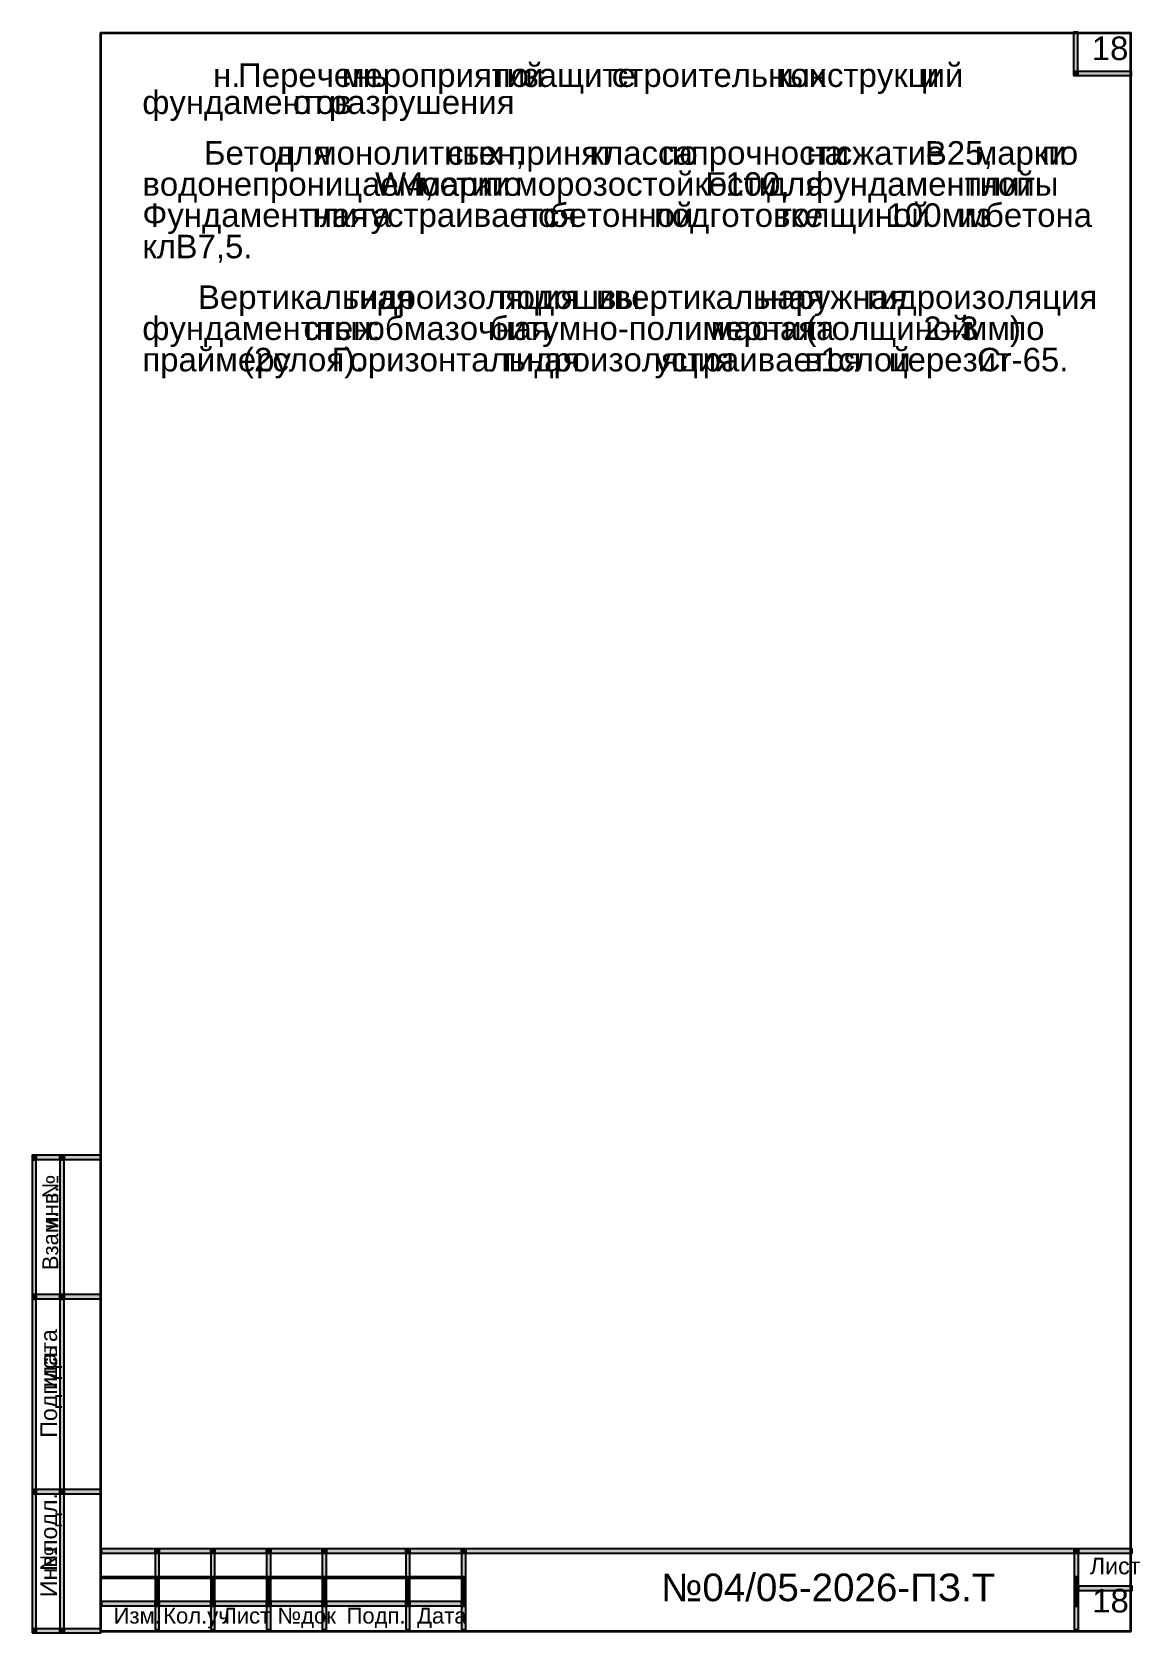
# Model space of a CAD drawing. Extents: x 8 to 21351, y 0 to 420.
# Drawn here: x 5278 to 5476.9, y 4.7 to 292.2 of the extents above; entities that cross this region are included whole.
import ezdxf

# ---------------------------------------------------------------- set-up
doc = ezdxf.new("R2010")
doc.units = 0
doc.layers.add('TEY_REVIEW_AXIS', color=7, linetype='Continuous')
doc.layers.add('TEY_REVIEW_LEADER', color=7, linetype='Continuous')
doc.styles.add('TEYPDFCAD_TEXT', font='arial.ttf')

msp = doc.modelspace()

# ---------------------------------------------------------------- hatches: boundary and pattern name
for points in [[(5465, 285.16), (5465.76, 285.16), (5465.76, 292.23), (5465, 292.23)], [(5465, 284.4), (5465.76, 284.4), (5465.76, 285.16), (5465, 285.16)], [(5465, 284.4), (5465.76, 284.4), (5465.76, 285.16), (5465, 285.16)], [(5465.76, 284.4), (5475.37, 284.4), (5475.37, 285.16), (5465.76, 285.16)], [(5277.97, 89.66), (5278.73, 89.66), (5278.73, 90.47), (5277.97, 90.47)], [(5277.97, 89.7), (5278.73, 89.7), (5278.73, 90.47), (5277.97, 90.47)], [(5277.97, 65.45), (5278.73, 65.45), (5278.73, 89.66), (5277.97, 89.66)], [(5278.73, 89.7), (5282.97, 89.7), (5282.97, 90.47), (5278.73, 90.47)], [(5282.97, 89.7), (5283.73, 89.7), (5283.73, 90.47), (5282.97, 90.47)], [(5282.97, 89.66), (5283.73, 89.66), (5283.73, 89.7), (5282.97, 89.7)], [(5282.97, 65.45), (5283.73, 65.45), (5283.73, 89.66), (5282.97, 89.66)], [(5283.73, 89.7), (5290.33, 89.7), (5290.33, 90.47), (5283.73, 90.47)], [(5277.97, 64.64), (5278.73, 64.64), (5278.73, 65.45), (5277.97, 65.45)], [(5277.97, 30.44), (5278.73, 30.44), (5278.73, 64.64), (5277.97, 64.64)], [(5278.73, 64.69), (5282.97, 64.69), (5282.97, 65.45), (5278.73, 65.45)], [(5282.97, 64.64), (5283.73, 64.64), (5283.73, 65.45), (5282.97, 65.45)], [(5282.97, 30.44), (5283.73, 30.44), (5283.73, 64.64), (5282.97, 64.64)], [(5283.73, 64.69), (5290.33, 64.69), (5290.33, 65.45), (5283.73, 65.45)], [(5277.97, 29.63), (5278.73, 29.63), (5278.73, 30.44), (5277.97, 30.44)], [(5277.97, 5.42), (5278.73, 5.42), (5278.73, 29.63), (5277.97, 29.63)], [(5278.73, 29.68), (5282.97, 29.68), (5282.97, 30.44), (5278.73, 30.44)], [(5282.97, 29.63), (5283.73, 29.63), (5283.73, 30.44), (5282.97, 30.44)], [(5282.97, 5.42), (5283.73, 5.42), (5283.73, 29.63), (5282.97, 29.63)], [(5283.73, 29.68), (5290.33, 29.68), (5290.33, 30.44), (5283.73, 30.44)], [(5290.46, 19.01), (5300.07, 19.01), (5300.07, 19.77), (5290.46, 19.77)], [(5300.07, 19.01), (5300.83, 19.01), (5300.83, 19.77), (5300.07, 19.77)], [(5300.07, 18.97), (5300.83, 18.97), (5300.83, 19.01), (5300.07, 19.01)], [(5300.07, 14.77), (5300.83, 14.77), (5300.83, 18.97), (5300.07, 18.97)], [(5300.83, 19.01), (5310.06, 19.01), (5310.06, 19.77), (5300.83, 19.77)], [(5310.06, 19.01), (5310.82, 19.01), (5310.82, 19.77), (5310.06, 19.77)], [(5310.06, 18.97), (5310.82, 18.97), (5310.82, 19.01), (5310.06, 19.01)], [(5310.06, 14.77), (5310.82, 14.77), (5310.82, 18.97), (5310.06, 18.97)], [(5310.82, 19.01), (5320.09, 19.01), (5320.09, 19.77), (5310.82, 19.77)], [(5320.09, 19.01), (5320.85, 19.01), (5320.85, 19.77), (5320.09, 19.77)], [(5320.09, 18.97), (5320.85, 18.97), (5320.85, 19.01), (5320.09, 19.01)], [(5320.09, 14.77), (5320.85, 14.77), (5320.85, 18.97), (5320.09, 18.97)], [(5320.85, 19.01), (5330.08, 19.01), (5330.08, 19.77), (5320.85, 19.77)], [(5330.08, 19.01), (5330.85, 19.01), (5330.85, 19.77), (5330.08, 19.77)], [(5330.08, 18.97), (5330.85, 18.97), (5330.85, 19.01), (5330.08, 19.01)], [(5330.08, 14.77), (5330.85, 14.77), (5330.85, 18.97), (5330.08, 18.97)], [(5330.85, 19.01), (5345.07, 19.01), (5345.07, 19.77), (5330.85, 19.77)], [(5345.07, 19.01), (5345.83, 19.01), (5345.83, 19.77), (5345.07, 19.77)], [(5345.07, 18.97), (5345.83, 18.97), (5345.83, 19.01), (5345.07, 19.01)], [(5345.07, 14.77), (5345.83, 14.77), (5345.83, 18.97), (5345.07, 18.97)], [(5345.83, 19.01), (5355.1, 19.01), (5355.1, 19.77), (5345.83, 19.77)], [(5355.1, 19.01), (5355.86, 19.01), (5355.86, 19.77), (5355.1, 19.77)], [(5355.1, 18.97), (5355.86, 18.97), (5355.86, 19.01), (5355.1, 19.01)], [(5355.1, 14.77), (5355.86, 14.77), (5355.86, 18.97), (5355.1, 18.97)], [(5355.86, 19.01), (5465.13, 19.01), (5465.13, 19.77), (5355.86, 19.77)], [(5465.13, 19.01), (5465.89, 19.01), (5465.89, 19.77), (5465.13, 19.77)], [(5465.13, 18.97), (5465.89, 18.97), (5465.89, 19.01), (5465.13, 19.01)], [(5465.13, 14.77), (5465.89, 14.77), (5465.89, 18.97), (5465.13, 18.97)], [(5465.89, 19.01), (5475.5, 19.01), (5475.5, 19.77), (5465.89, 19.77)], [(5290.46, 14.52), (5300.07, 14.52), (5300.07, 14.77), (5290.46, 14.77)], [(5300.07, 13.97), (5300.83, 13.97), (5300.83, 14.77), (5300.07, 14.77)], [(5300.83, 14.52), (5310.06, 14.52), (5310.06, 14.77), (5300.83, 14.77)], [(5310.06, 13.97), (5310.82, 13.97), (5310.82, 14.77), (5310.06, 14.77)], [(5310.82, 14.52), (5320.09, 14.52), (5320.09, 14.77), (5310.82, 14.77)], [(5320.09, 13.97), (5320.85, 13.97), (5320.85, 14.77), (5320.09, 14.77)], [(5320.85, 14.52), (5330.08, 14.52), (5330.08, 14.77), (5320.85, 14.77)], [(5330.08, 13.97), (5330.85, 13.97), (5330.85, 14.77), (5330.08, 14.77)], [(5330.85, 14.52), (5345.07, 14.52), (5345.07, 14.77), (5330.85, 14.77)], [(5345.07, 13.97), (5345.83, 13.97), (5345.83, 14.77), (5345.07, 14.77)], [(5345.83, 14.52), (5355.1, 14.52), (5355.1, 14.77), (5345.83, 14.77)], [(5355.1, 13.97), (5355.86, 13.97), (5355.86, 14.77), (5355.1, 14.77)], [(5465.13, 13.97), (5465.89, 13.97), (5465.89, 14.77), (5465.13, 14.77)], [(5300.07, 13.04), (5300.83, 13.04), (5300.83, 13.97), (5300.07, 13.97)], [(5300.07, 12.23), (5300.83, 12.23), (5300.83, 13.04), (5300.07, 13.04)], [(5300.07, 10.29), (5300.83, 10.29), (5300.83, 12.23), (5300.07, 12.23)], [(5310.06, 13.04), (5310.82, 13.04), (5310.82, 13.97), (5310.06, 13.97)], [(5310.06, 12.23), (5310.82, 12.23), (5310.82, 13.04), (5310.06, 13.04)], [(5310.06, 10.29), (5310.82, 10.29), (5310.82, 12.23), (5310.06, 12.23)], [(5320.09, 13.04), (5320.85, 13.04), (5320.85, 13.97), (5320.09, 13.97)], [(5320.09, 12.23), (5320.85, 12.23), (5320.85, 13.04), (5320.09, 13.04)], [(5320.09, 10.29), (5320.85, 10.29), (5320.85, 12.23), (5320.09, 12.23)], [(5330.08, 13.04), (5330.85, 13.04), (5330.85, 13.97), (5330.08, 13.97)], [(5330.08, 12.23), (5330.85, 12.23), (5330.85, 13.04), (5330.08, 13.04)], [(5330.08, 10.29), (5330.85, 10.29), (5330.85, 12.23), (5330.08, 12.23)], [(5345.07, 13.04), (5345.83, 13.04), (5345.83, 13.97), (5345.07, 13.97)], [(5345.07, 12.23), (5345.83, 12.23), (5345.83, 13.04), (5345.07, 13.04)], [(5345.07, 10.29), (5345.83, 10.29), (5345.83, 12.23), (5345.07, 12.23)], [(5355.1, 13.04), (5355.86, 13.04), (5355.86, 13.97), (5355.1, 13.97)], [(5355.1, 12.23), (5355.86, 12.23), (5355.86, 13.04), (5355.1, 13.04)], [(5355.1, 10.29), (5355.86, 10.29), (5355.86, 12.23), (5355.1, 12.23)], [(5465.13, 13.04), (5465.89, 13.04), (5465.89, 13.97), (5465.13, 13.97)], [(5465.13, 12.23), (5465.89, 12.23), (5465.89, 13.04), (5465.13, 13.04)], [(5465.13, 10.29), (5465.89, 10.29), (5465.89, 12.23), (5465.13, 12.23)], [(5465.89, 12.28), (5475.5, 12.28), (5475.5, 13.04), (5465.89, 13.04)], [(5290.46, 9.52), (5300.07, 9.52), (5300.07, 10.29), (5290.46, 10.29)], [(5300.07, 9.48), (5300.83, 9.48), (5300.83, 10.29), (5300.07, 10.29)], [(5300.07, 5.29), (5300.83, 5.29), (5300.83, 9.48), (5300.07, 9.48)], [(5300.83, 9.52), (5310.06, 9.52), (5310.06, 10.29), (5300.83, 10.29)], [(5310.06, 9.48), (5310.82, 9.48), (5310.82, 10.29), (5310.06, 10.29)], [(5310.06, 5.29), (5310.82, 5.29), (5310.82, 9.48), (5310.06, 9.48)], [(5310.82, 9.52), (5320.09, 9.52), (5320.09, 10.29), (5310.82, 10.29)], [(5320.09, 9.48), (5320.85, 9.48), (5320.85, 10.29), (5320.09, 10.29)], [(5320.09, 5.29), (5320.85, 5.29), (5320.85, 9.48), (5320.09, 9.48)], [(5320.85, 9.52), (5330.08, 9.52), (5330.08, 10.29), (5320.85, 10.29)], [(5330.08, 9.48), (5330.85, 9.48), (5330.85, 10.29), (5330.08, 10.29)], [(5330.08, 5.29), (5330.85, 5.29), (5330.85, 9.48), (5330.08, 9.48)], [(5330.85, 9.52), (5345.07, 9.52), (5345.07, 10.29), (5330.85, 10.29)], [(5345.07, 9.48), (5345.83, 9.48), (5345.83, 10.29), (5345.07, 10.29)], [(5345.07, 5.29), (5345.83, 5.29), (5345.83, 9.48), (5345.07, 9.48)], [(5345.83, 9.52), (5355.1, 9.52), (5355.1, 10.29), (5345.83, 10.29)], [(5355.1, 9.48), (5355.86, 9.48), (5355.86, 10.29), (5355.1, 10.29)], [(5355.1, 5.29), (5355.86, 5.29), (5355.86, 9.48), (5355.1, 9.48)], [(5465.13, 9.48), (5465.89, 9.48), (5465.89, 10.29), (5465.13, 10.29)], [(5465.13, 5.29), (5465.89, 5.29), (5465.89, 9.48), (5465.13, 9.48)], [(5277.97, 4.66), (5278.73, 4.66), (5278.73, 5.42), (5277.97, 5.42)], [(5277.97, 4.66), (5278.73, 4.66), (5278.73, 5.42), (5277.97, 5.42)], [(5278.73, 4.66), (5282.97, 4.66), (5282.97, 5.42), (5278.73, 5.42)], [(5282.97, 4.66), (5283.73, 4.66), (5283.73, 5.42), (5282.97, 5.42)], [(5283.73, 4.66), (5290.33, 4.66), (5290.33, 5.42), (5283.73, 5.42)]]:
    msp.add_hatch(color=256).paths.add_polyline_path(points)

# ---------------------------------------------------------------- linework, layer by layer
for points in [[(5465, 285.16), (5465.76, 285.16), (5465.76, 292.23), (5465, 292.23)], [(5465, 284.4), (5465.76, 284.4), (5465.76, 285.16), (5465, 285.16)], [(5465, 284.4), (5465.76, 284.4), (5465.76, 285.16), (5465, 285.16)], [(5465.76, 284.4), (5475.37, 284.4), (5475.37, 285.16), (5465.76, 285.16)], [(5277.97, 89.66), (5278.73, 89.66), (5278.73, 90.47), (5277.97, 90.47)], [(5277.97, 89.7), (5278.73, 89.7), (5278.73, 90.47), (5277.97, 90.47)], [(5277.97, 65.45), (5278.73, 65.45), (5278.73, 89.66), (5277.97, 89.66)], [(5278.73, 89.7), (5282.97, 89.7), (5282.97, 90.47), (5278.73, 90.47)], [(5282.97, 89.7), (5283.73, 89.7), (5283.73, 90.47), (5282.97, 90.47)], [(5282.97, 89.66), (5283.73, 89.66), (5283.73, 89.7), (5282.97, 89.7)], [(5282.97, 65.45), (5283.73, 65.45), (5283.73, 89.66), (5282.97, 89.66)], [(5283.73, 89.7), (5290.33, 89.7), (5290.33, 90.47), (5283.73, 90.47)], [(5277.97, 64.64), (5278.73, 64.64), (5278.73, 65.45), (5277.97, 65.45)], [(5277.97, 30.44), (5278.73, 30.44), (5278.73, 64.64), (5277.97, 64.64)], [(5278.73, 64.69), (5282.97, 64.69), (5282.97, 65.45), (5278.73, 65.45)], [(5282.97, 64.64), (5283.73, 64.64), (5283.73, 65.45), (5282.97, 65.45)], [(5282.97, 30.44), (5283.73, 30.44), (5283.73, 64.64), (5282.97, 64.64)], [(5283.73, 64.69), (5290.33, 64.69), (5290.33, 65.45), (5283.73, 65.45)], [(5277.97, 29.63), (5278.73, 29.63), (5278.73, 30.44), (5277.97, 30.44)], [(5277.97, 5.42), (5278.73, 5.42), (5278.73, 29.63), (5277.97, 29.63)], [(5278.73, 29.68), (5282.97, 29.68), (5282.97, 30.44), (5278.73, 30.44)], [(5282.97, 29.63), (5283.73, 29.63), (5283.73, 30.44), (5282.97, 30.44)], [(5282.97, 5.42), (5283.73, 5.42), (5283.73, 29.63), (5282.97, 29.63)], [(5283.73, 29.68), (5290.33, 29.68), (5290.33, 30.44), (5283.73, 30.44)], [(5290.46, 19.01), (5300.07, 19.01), (5300.07, 19.77), (5290.46, 19.77)], [(5300.07, 19.01), (5300.83, 19.01), (5300.83, 19.77), (5300.07, 19.77)], [(5300.07, 18.97), (5300.83, 18.97), (5300.83, 19.01), (5300.07, 19.01)], [(5300.07, 14.77), (5300.83, 14.77), (5300.83, 18.97), (5300.07, 18.97)], [(5300.83, 19.01), (5310.06, 19.01), (5310.06, 19.77), (5300.83, 19.77)], [(5310.06, 19.01), (5310.82, 19.01), (5310.82, 19.77), (5310.06, 19.77)], [(5310.06, 18.97), (5310.82, 18.97), (5310.82, 19.01), (5310.06, 19.01)], [(5310.06, 14.77), (5310.82, 14.77), (5310.82, 18.97), (5310.06, 18.97)], [(5310.82, 19.01), (5320.09, 19.01), (5320.09, 19.77), (5310.82, 19.77)], [(5320.09, 19.01), (5320.85, 19.01), (5320.85, 19.77), (5320.09, 19.77)], [(5320.09, 18.97), (5320.85, 18.97), (5320.85, 19.01), (5320.09, 19.01)], [(5320.09, 14.77), (5320.85, 14.77), (5320.85, 18.97), (5320.09, 18.97)], [(5320.85, 19.01), (5330.08, 19.01), (5330.08, 19.77), (5320.85, 19.77)], [(5330.08, 19.01), (5330.85, 19.01), (5330.85, 19.77), (5330.08, 19.77)], [(5330.08, 18.97), (5330.85, 18.97), (5330.85, 19.01), (5330.08, 19.01)], [(5330.08, 14.77), (5330.85, 14.77), (5330.85, 18.97), (5330.08, 18.97)], [(5330.85, 19.01), (5345.07, 19.01), (5345.07, 19.77), (5330.85, 19.77)], [(5345.07, 19.01), (5345.83, 19.01), (5345.83, 19.77), (5345.07, 19.77)], [(5345.07, 18.97), (5345.83, 18.97), (5345.83, 19.01), (5345.07, 19.01)], [(5345.07, 14.77), (5345.83, 14.77), (5345.83, 18.97), (5345.07, 18.97)], [(5345.83, 19.01), (5355.1, 19.01), (5355.1, 19.77), (5345.83, 19.77)], [(5355.1, 19.01), (5355.86, 19.01), (5355.86, 19.77), (5355.1, 19.77)], [(5355.1, 18.97), (5355.86, 18.97), (5355.86, 19.01), (5355.1, 19.01)], [(5355.1, 14.77), (5355.86, 14.77), (5355.86, 18.97), (5355.1, 18.97)], [(5355.86, 19.01), (5465.13, 19.01), (5465.13, 19.77), (5355.86, 19.77)], [(5465.13, 19.01), (5465.89, 19.01), (5465.89, 19.77), (5465.13, 19.77)], [(5465.13, 18.97), (5465.89, 18.97), (5465.89, 19.01), (5465.13, 19.01)], [(5465.13, 14.77), (5465.89, 14.77), (5465.89, 18.97), (5465.13, 18.97)], [(5465.89, 19.01), (5475.5, 19.01), (5475.5, 19.77), (5465.89, 19.77)], [(5290.46, 14.52), (5300.07, 14.52), (5300.07, 14.77), (5290.46, 14.77)], [(5300.07, 13.97), (5300.83, 13.97), (5300.83, 14.77), (5300.07, 14.77)], [(5300.83, 14.52), (5310.06, 14.52), (5310.06, 14.77), (5300.83, 14.77)], [(5310.06, 13.97), (5310.82, 13.97), (5310.82, 14.77), (5310.06, 14.77)], [(5310.82, 14.52), (5320.09, 14.52), (5320.09, 14.77), (5310.82, 14.77)], [(5320.09, 13.97), (5320.85, 13.97), (5320.85, 14.77), (5320.09, 14.77)], [(5320.85, 14.52), (5330.08, 14.52), (5330.08, 14.77), (5320.85, 14.77)], [(5330.08, 13.97), (5330.85, 13.97), (5330.85, 14.77), (5330.08, 14.77)], [(5330.85, 14.52), (5345.07, 14.52), (5345.07, 14.77), (5330.85, 14.77)], [(5345.07, 13.97), (5345.83, 13.97), (5345.83, 14.77), (5345.07, 14.77)], [(5345.83, 14.52), (5355.1, 14.52), (5355.1, 14.77), (5345.83, 14.77)], [(5355.1, 13.97), (5355.86, 13.97), (5355.86, 14.77), (5355.1, 14.77)], [(5465.13, 13.97), (5465.89, 13.97), (5465.89, 14.77), (5465.13, 14.77)], [(5300.07, 13.04), (5300.83, 13.04), (5300.83, 13.97), (5300.07, 13.97)], [(5300.07, 12.23), (5300.83, 12.23), (5300.83, 13.04), (5300.07, 13.04)], [(5300.07, 10.29), (5300.83, 10.29), (5300.83, 12.23), (5300.07, 12.23)], [(5310.06, 13.04), (5310.82, 13.04), (5310.82, 13.97), (5310.06, 13.97)], [(5310.06, 12.23), (5310.82, 12.23), (5310.82, 13.04), (5310.06, 13.04)], [(5310.06, 10.29), (5310.82, 10.29), (5310.82, 12.23), (5310.06, 12.23)], [(5320.09, 13.04), (5320.85, 13.04), (5320.85, 13.97), (5320.09, 13.97)], [(5320.09, 12.23), (5320.85, 12.23), (5320.85, 13.04), (5320.09, 13.04)], [(5320.09, 10.29), (5320.85, 10.29), (5320.85, 12.23), (5320.09, 12.23)], [(5330.08, 13.04), (5330.85, 13.04), (5330.85, 13.97), (5330.08, 13.97)], [(5330.08, 12.23), (5330.85, 12.23), (5330.85, 13.04), (5330.08, 13.04)], [(5330.08, 10.29), (5330.85, 10.29), (5330.85, 12.23), (5330.08, 12.23)], [(5345.07, 13.04), (5345.83, 13.04), (5345.83, 13.97), (5345.07, 13.97)], [(5345.07, 12.23), (5345.83, 12.23), (5345.83, 13.04), (5345.07, 13.04)], [(5345.07, 10.29), (5345.83, 10.29), (5345.83, 12.23), (5345.07, 12.23)], [(5355.1, 13.04), (5355.86, 13.04), (5355.86, 13.97), (5355.1, 13.97)], [(5355.1, 12.23), (5355.86, 12.23), (5355.86, 13.04), (5355.1, 13.04)], [(5355.1, 10.29), (5355.86, 10.29), (5355.86, 12.23), (5355.1, 12.23)], [(5465.13, 13.04), (5465.89, 13.04), (5465.89, 13.97), (5465.13, 13.97)], [(5465.13, 12.23), (5465.89, 12.23), (5465.89, 13.04), (5465.13, 13.04)], [(5465.13, 10.29), (5465.89, 10.29), (5465.89, 12.23), (5465.13, 12.23)], [(5465.89, 12.28), (5475.5, 12.28), (5475.5, 13.04), (5465.89, 13.04)], [(5290.46, 9.52), (5300.07, 9.52), (5300.07, 10.29), (5290.46, 10.29)], [(5300.07, 9.48), (5300.83, 9.48), (5300.83, 10.29), (5300.07, 10.29)], [(5300.07, 5.29), (5300.83, 5.29), (5300.83, 9.48), (5300.07, 9.48)], [(5300.83, 9.52), (5310.06, 9.52), (5310.06, 10.29), (5300.83, 10.29)], [(5310.06, 9.48), (5310.82, 9.48), (5310.82, 10.29), (5310.06, 10.29)], [(5310.06, 5.29), (5310.82, 5.29), (5310.82, 9.48), (5310.06, 9.48)], [(5310.82, 9.52), (5320.09, 9.52), (5320.09, 10.29), (5310.82, 10.29)], [(5320.09, 9.48), (5320.85, 9.48), (5320.85, 10.29), (5320.09, 10.29)], [(5320.09, 5.29), (5320.85, 5.29), (5320.85, 9.48), (5320.09, 9.48)], [(5320.85, 9.52), (5330.08, 9.52), (5330.08, 10.29), (5320.85, 10.29)], [(5330.08, 9.48), (5330.85, 9.48), (5330.85, 10.29), (5330.08, 10.29)], [(5330.08, 5.29), (5330.85, 5.29), (5330.85, 9.48), (5330.08, 9.48)], [(5330.85, 9.52), (5345.07, 9.52), (5345.07, 10.29), (5330.85, 10.29)], [(5345.07, 9.48), (5345.83, 9.48), (5345.83, 10.29), (5345.07, 10.29)], [(5345.07, 5.29), (5345.83, 5.29), (5345.83, 9.48), (5345.07, 9.48)], [(5345.83, 9.52), (5355.1, 9.52), (5355.1, 10.29), (5345.83, 10.29)], [(5355.1, 9.48), (5355.86, 9.48), (5355.86, 10.29), (5355.1, 10.29)], [(5355.1, 5.29), (5355.86, 5.29), (5355.86, 9.48), (5355.1, 9.48)], [(5465.13, 9.48), (5465.89, 9.48), (5465.89, 10.29), (5465.13, 10.29)], [(5465.13, 5.29), (5465.89, 5.29), (5465.89, 9.48), (5465.13, 9.48)], [(5277.97, 4.66), (5278.73, 4.66), (5278.73, 5.42), (5277.97, 5.42)], [(5277.97, 4.66), (5278.73, 4.66), (5278.73, 5.42), (5277.97, 5.42)], [(5278.73, 4.66), (5282.97, 4.66), (5282.97, 5.42), (5278.73, 5.42)], [(5282.97, 4.66), (5283.73, 4.66), (5283.73, 5.42), (5282.97, 5.42)], [(5283.73, 4.66), (5290.33, 4.66), (5290.33, 5.42), (5283.73, 5.42)]]:
    msp.add_lwpolyline(points, close=True)
at = {"layer": 'TEY_REVIEW_AXIS', "lineweight": 35}
msp.add_lwpolyline([(5290.27, 5), (5475.27, 5), (5475.27, 292), (5290.27, 292)], close=True, dxfattribs=at)

# ---------------------------------------------------------------- texts
at = {"color": 7, "style": 'TEYPDFCAD_TEXT'}
for s, height, p in [('н.', 4.233, (5310.48, 282.36)), ('Перечень', 4.233, (5314.97, 282.36)), ('мероприятий', 4.2333, (5333.6, 282.36)), ('по', 4.233, (5360.69, 282.36)), ('защите', 4.233, (5366.24, 282.36)), ('строительных', 4.2333, (5382.07, 282.36)), ('конструкций', 4.2333, (5411.58, 282.36)), ('и', 4.23, (5437.61, 282.36)), ('от', 4.233, (5324.79, 277.5)), ('разрушения', 4.233, (5331.27, 277.5)), ('Бетон', 4.233, (5308.83, 268.39)), ('для', 4.233, (5321.53, 268.39)), ('монолитных', 4.233, (5328.6, 268.39)), ('стен,', 4.233, (5352.52, 268.39)), ('принят', 4.233, (5363.53, 268.39)), ('класса', 4.233, (5378.09, 268.39)), ('по', 4.233, (5391, 268.39)), ('прочности', 4.233, (5396.29, 268.39)), ('на', 4.233, (5416.99, 268.39)), ('сжатие', 4.233, (5422.29, 268.39)), ('B25,', 4.233, (5438.29, 268.39)), ('марки', 4.233, (5447.22, 268.39)), ('по', 4.233, (5459.33, 268.39)), ('водонепроницаемости', 4.2333, (5297.78, 262.81)), ('W4,', 4.233, (5339.57, 262.81)), ('марки', 4.233, (5347.31, 262.81)), ('по', 4.233, (5359.42, 262.81)), ('морозостойкости', 4.2333, (5364.71, 262.81)), ('F100,', 4.233, (5398.88, 262.81)), ('для', 4.233, (5409.92, 262.81)), ('фундаментной', 4.2333, (5416.99, 262.81)), ('плиты', 4.233, (5445.36, 262.81)), ('бетонной', 4.233, (5370.94, 257.22)), ('толщиной', 4.233, (5411.7, 257.22)), ('бетона', 4.233, (5449.09, 257.22)), ('Фундаментная', 4.2333, (5297.78, 257.22)), ('плита', 4.233, (5326.44, 257.22)), ('устраивается', 4.2333, (5338.76, 257.22)), ('по', 4.233, (5365.64, 257.22)), ('подготовке', 4.233, (5389.65, 257.22)), ('100мм', 4.233, (5431.43, 257.22)), ('из', 4.233, (5444.26, 257.22)), ('кл.', 4.233, (5297.78, 251.59)), ('В7,5.', 4.233, (5303.75, 251.59)), ('Вертикальная', 4.2333, (5307.77, 242.49)), ('гидроизоляция', 4.2333, (5334.7, 242.49)), ('подошвы', 4.233, (5361.79, 242.49)), ('и', 4.23, (5379.23, 242.49)), ('вертикальная', 4.2333, (5382.41, 242.49)), ('наружная', 4.233, (5408.53, 242.49)), ('гидроизоляция', 4.2333, (5427.92, 242.49)), ('фундаментных', 4.2333, (5297.78, 236.9)), ('стен:', 4.233, (5326.7, 236.9)), ('обмазочная', 4.233, (5338.04, 236.9)), ('битумно-полимерная', 4.2333, (5360.18, 236.9)), ('мастика', 4.233, (5399.85, 236.9)), ('(толщиной', 4.233, (5416.87, 236.9)), ('2–3', 4.233, (5438.03, 236.9)), ('мм)', 4.233, (5445.44, 236.9)), ('по', 4.233, (5453.28, 236.9)), ('праймеру', 4.233, (5297.78, 231.27)), ('слой', 4.233, (5422.75, 231.27)), ('(2слоя).', 4.233, (5315.86, 231.27)), ('Горизонтальная', 4.2333, (5331.78, 231.27)), ('гидроизоляция', 4.2333, (5362.68, 231.27)), ('устраивается', 4.2333, (5389.77, 231.27)), ('в', 4.23, (5416.7, 231.27)), ('1', 4.23, (5419.58, 231.27)), ('церезит', 4.233, (5431.81, 231.27)), ('Cr-65.', 4.233, (5447.64, 231.27)), ('Лист', 2.988, (5467.92, 15.2)), ('№04/05-2026-ПЗ.Т', 4.953, (5390.92, 10.37)), ('Кол.уч', 2.836, (5301.51, 6.35)), ('Лист', 2.836, (5312.13, 6.35)), ('№док', 2.836, (5322.04, 6.35)), ('Подп.', 2.836, (5334.44, 6.35)), ('Дата', 2.836, (5347.1, 6.35))]:
    msp.add_text(s, height=height, dxfattribs=at).set_placement(p)
for s, height, p in [('№', 2.84, (5282.67, 82.72)), ('инв.', 2.836, (5282.67, 77.26)), ('Взам.', 2.836, (5282.67, 69.81)), ('дата', 2.988, (5282.46, 50.24)), ('Подпись', 2.988, (5282.46, 39.71)), ('и', 2.99, (5282.46, 48.34)), ('подл.', 2.988, (5282.46, 19.18)), ('№', 2.99, (5282.46, 15.79)), ('Инв.', 2.988, (5282.46, 11.09))]:
    msp.add_text(s, height=height, rotation=90, dxfattribs=at).set_placement(p)
at = {"layer": 'TEY_REVIEW_LEADER', "color": 7, "style": 'TEYPDFCAD_TEXT'}
for s, height, p in [('18', 4.233, (5468.26, 287.19)), ('фундаментов', 4.2333, (5297.78, 277.5)), ('18', 4.233, (5468.34, 8.34)), ('Изм.', 2.836, (5292.62, 6.35))]:
    msp.add_text(s, height=height, dxfattribs=at).set_placement(p)

doc.saveas('drawing.dxf')
